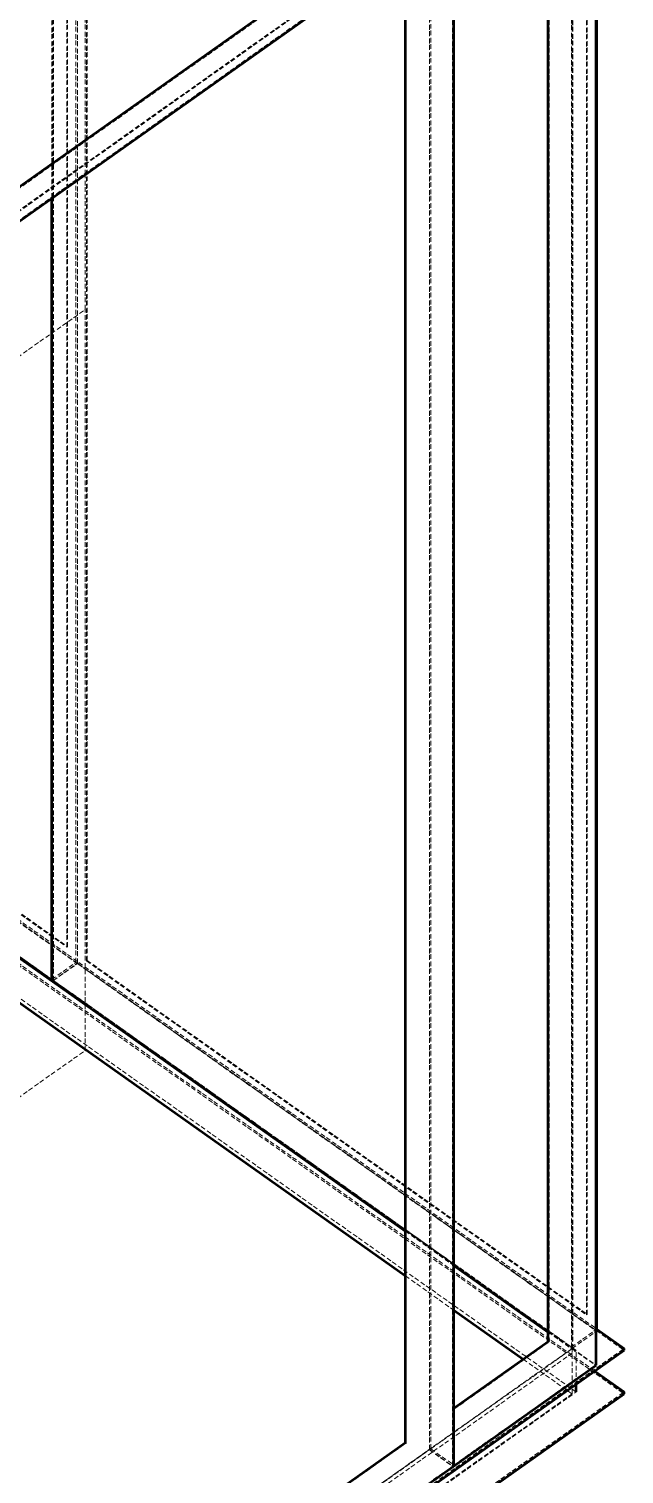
# Model space of a CAD drawing. Header units: millimetres. Extents: x 909 to 14018, y 345 to 10097.
# Drawn here: x 4110 to 4596, y 2032 to 3211 of the extents above; entities that cross this region are included whole.
import ezdxf

# ---------------------------------------------------------------- set-up
doc = ezdxf.new("R2010")
doc.units = ezdxf.units.MM
doc.linetypes.add('Hidden', pattern=[15, 5, -3, 5, -2])
for name, color, linetype, lineweight in [('Default', 7, 'Continuous', 50), ('Edges', 7, 'Hidden', 15), ('HiddenEdges', 2, 'Hidden', 15), ('HiddenSilhouettes', 2, 'Hidden', 15), ('HiddenWires', 7, 'Hidden', 15), ('Silhouettes', 7, 'Continuous', 50), ('Wires', 7, 'Hidden', 15)]:
    doc.layers.add(name, color=color, linetype=linetype, lineweight=lineweight)

# ---------------------------------------------------------------- blocks, each defined once
blk = doc.blocks.new('Isometric')
at = {"layer": 'Edges'}
for points in [[(1327.1, -383.7), (2133.2, 186.3)], [(2134, -1283.5), (2236.7, -1356.1)], [(2134, -1284.3), (2236.7, -1356.9)], [(495, -2665.3), (2319.3, -1375.3)], [(2262.7, -1375.7), (2287.9, -1393.5)], [(2134, -1502.3), (2287.9, -1393.5)], [(495, -2712.7), (2319.3, -1422.7)], [(495, -2675.7), (2267, -1422.7)], [(2081.2, -1477.7), (2082, -1478.3)], [(1327.9, -2011.5), (2082, -1478.3)], [(2107.2, -1485.7), (2132.4, -1503.5)], [(1327.9, -2072.3), (2132.4, -1503.5)]]:
    blk.add_lwpolyline(points, dxfattribs=at)
for points in [[(2287.9, -1393.5, 0), (2287.9, 294.8, 0)], [(2262.7, -1375.7, 0), (2262.7, 277, 0)], [(2237.6, -1368.3, 0), (2237.6, 259.2, 0)], [(2132.4, -1503.5, 0), (2132.4, 184.8, 0)], [(2133.2, -1503.7, 0), (2133.2, 186.3, 0)], [(2107.2, -1485.7, 0), (2107.2, 167, 0)], [(2082, -1478.3, 0), (2082, 149.2, 0)], [(1697.1, -975.3, 0), (1697.1, -123, 0)], [(1697.9, -975.1, 0), (1697.9, -122.4, 0)], [(1652.9, -943.2, 0), (1696.2, -973.9, 0)], [(1697.1, -976.2, 0), (1697.1, -933.2, 0)], [(1652.9, -944.1, 0), (2081.2, -1246.9, 0)], [(1697.9, -975.1, 0), (2081.2, -1246.1, 0)], [(2236.7, -1367.7, 0), (2237.6, -1368.3, 0)], [(2134, -1441.5, 0), (2237.6, -1368.3, 0)], [(2134, -1466.7, 0), (2262.7, -1375.7, 0)], [(1327.9, -2036.7, 0), (2107.2, -1485.7, 0)]]:
    blk.add_polyline3d(points, dxfattribs=at)
at = {"layer": 'HiddenEdges'}
for points in [[(-466.7, 592.6), (2319.3, -1377.4)], [(-466.7, 545.2), (2319.3, -1424.8)], [(1144.1, -546.7), (1722.2, -955.5)], [(1118.1, -565.6), (1697.9, -975.6)], [(1697.9, -975.1), (1723.9, -956.7)], [(1723.9, -956.3), (2289.6, -1356.3)], [(1733.7, -953.8), (1734.5, -953.2)], [(1697.9, -975.6), (2263.6, -1375.6)], [(2108.9, -1484.5), (2134, -1466.7)], [(1301.1, -2055.3), (2107.2, -1485.3)]]:
    blk.add_lwpolyline(points, dxfattribs=at)
for points in [[(1713.3, -938.2, 0), (1713.3, 730.6, 0)], [(1723.9, -956.3, 0), (1723.9, 733.7, 0)], [(1723.9, -956.7, 0), (1723.9, 731.6, 0)], [(1697.1, -123, 0), (1697.1, 713.8, 0)], [(1697.9, -122.4, 0), (1697.9, 713.2, 0)], [(1733.7, -953.8, 0), (1733.7, 715, 0)], [(-492.9, 574.1, 0), (2267, -1377.4, 0)], [(2279, -1338.2, 0), (2279, 330.6, 0)], [(2262.7, -1375.3, 0), (2262.7, 314.7, 0)], [(2107.2, -1485.3, 0), (2107.2, 204.7, 0)], [(2133.2, -1440.9, 0), (2133.2, 197.1, 0)], [(1327.1, -372.9, 0), (2081.2, 160.3, 0)], [(1144.1, -546.3, 0), (1723.9, -956.3, 0)], [(1153.9, -543.8, 0), (1712.5, -938.8, 0)], [(1723.9, -956.7, 0), (2287.9, -1355.5, 0)], [(1733.7, -953.8, 0), (2278.2, -1338.8, 0)], [(2081.2, -1246.1, 0), (2134, -1283.5, 0)], [(2081.2, -1246.9, 0), (2134, -1284.3, 0)], [(2236.7, -1356.1, 0), (2261.9, -1373.9, 0)], [(2236.7, -1356.9, 0), (2262.7, -1375.3, 0)], [(2262.7, -1376.2, 0), (2262.7, -1357.4, 0)], [(2262.7, -1375.3, 0), (2288.8, -1393.7, 0)], [(495, -2674.8, 0), (2262.7, -1424.8, 0)], [(2134, -1441.5, 0), (2134, -1441.5, 0)]]:
    blk.add_polyline3d(points, dxfattribs=at)
at = {"layer": 'HiddenSilhouettes'}
for points in [[(-466.7, 594.7), (2289.6, -1354.3)], [(-466.7, 547.3), (2287.3, -1400.1)], [(1154.7, -543.2), (1713.3, -938.2)], [(1712.5, -938.8), (1713.3, -938.2)], [(1696.2, -973.9), (1722.2, -955.5)], [(1734.5, -953.2), (2279, -1338.2)], [(2081.2, -1296.4), (2134, -1333.8)], [(2278.2, -1338.8), (2279, -1338.2)], [(2236.7, -1357.8), (2262.7, -1376.2)], [(2261.9, -1373.9), (2287.9, -1355.5)], [(495, -2625.3), (2262.7, -1375.3)], [(495, -2630.4), (2267, -1377.4)], [(2209.3, -1387), (2262.7, -1424.8)], [(2133.2, -1440.9), (2134, -1440.3)], [(2107.2, -1485.3), (2132.4, -1503.1)], [(2108.9, -1484.5), (2134, -1502.3)]]:
    blk.add_lwpolyline(points, dxfattribs=at)
for points in [[(1712.5, -938.8, 0), (1712.5, 730, 0)], [(1722.2, -955.5, 0), (1722.2, 732.8, 0)], [(1696.2, -123.6, 0), (1696.2, 713.4, 0)], [(1734.5, -953.2, 0), (1734.5, 715.6, 0)], [(-492.9, 528.8, 0), (2267, -1422.7, 0)], [(2278.2, -1338.8, 0), (2278.2, 330, 0)], [(1459, -254.5, 0), (2262.7, 313.8, 0)], [(2261.9, -1373.9, 0), (2261.9, 314.4, 0)], [(2263.6, -1375.6, 0), (2263.6, 314.1, 0)], [(1302.8, -366.2, 0), (2107.2, 202.6, 0)], [(2108.9, -1484.5, 0), (2108.9, 203.8, 0)], [(1327.9, -373.5, 0), (2082, 159.7, 0)], [(1697.9, -975.6, 0), (1697.9, -933.2, 0)], [(1697.1, -975.3, 0), (1723.9, -956.3, 0)], [(1697.1, -976.2, 0), (1697.9, -975.6, 0)], [(2081.2, -1247.8, 0), (2134, -1285.2, 0)], [(2262.7, -1375.3, 0), (2288.8, -1356.9, 0)], [(2262.7, -1424.8, 0), (2262.7, -1375.3, 0)], [(2262.7, -1376.2, 0), (2263.6, -1375.6, 0)], [(2267, -1414.4, 0), (2267, -1377.4, 0)], [(2133.2, -1440.9, 0), (2134, -1441.5, 0)], [(2134, -1441.5, 0), (2134, -1441.5, 0)]]:
    blk.add_polyline3d(points, dxfattribs=at)
at = {"layer": 'HiddenWires'}
blk.add_polyline3d([(1732.4, -98, 0), (1732.4, 561, 0)], dxfattribs=at)
at = {"layer": 'Silhouettes'}
for points in [[(1652.9, -944.9), (1697.1, -976.2)], [(1697.1, -975.3), (1739.5, -1005.3)], [(1697.1, -976.2), (2081.2, -1247.8)], [(2134, -1333.8), (2209.3, -1387)], [(2289.6, -1354.3), (2319.3, -1375.3)], [(495, -2667.4), (2319.3, -1377.4)], [(2133.2, -1503.7), (2288.8, -1393.7)], [(2287.3, -1400.1), (2319.3, -1422.7)], [(495, -2714.8), (2319.3, -1424.8)], [(1327.9, -2010.3), (2081.2, -1477.7)], [(1327.1, -2073.7), (2133.2, -1503.7)], [(2132.4, -1503.1), (2133.2, -1503.7)]]:
    blk.add_lwpolyline(points, dxfattribs=at)
for points in [[(2289.6, -1356.3, 0), (2289.6, 333.7, 0)], [(2288.8, -1393.7, 0), (2288.8, 296.3, 0)], [(2236.7, -1367.7, 0), (2236.7, 258.6, 0)], [(1301.1, -365.3, 0), (2107.2, 204.7, 0)], [(1327.9, -384, 0), (2132.4, 184.8, 0)], [(2134, -1502.3, 0), (2134, 186, 0)], [(2081.2, -1477.7, 0), (2081.2, 148.6, 0)], [(1696.2, -973.9, 0), (1696.2, -123.6, 0)], [(1652.9, -993.6, 0), (2081.2, -1296.4, 0)], [(2134, -1285.2, 0), (2236.7, -1357.8, 0)], [(2134, -1440.3, 0), (2236.7, -1367.7, 0)], [(2288.8, -1356.9, 0), (2289.6, -1356.3, 0)], [(2319.3, -1377.4, 0), (2319.3, -1375.3, 0)], [(2267, -1422.7, 0), (2267, -1414.4, 0)], [(2319.3, -1424.8, 0), (2319.3, -1422.7, 0)]]:
    blk.add_polyline3d(points, dxfattribs=at)
at = {"layer": 'Wires'}
for points in [[(1327.9, -531.1), (1732.4, -245.1)], [(1327.9, -1337.2), (1732.4, -1051.2)]]:
    blk.add_lwpolyline(points, dxfattribs=at)
for points in [[(1732.4, -245.1, 0), (1732.4, -98, 0)], [(1732.4, -1051.2, 0), (1732.4, -245.1, 0)]]:
    blk.add_polyline3d(points, dxfattribs=at)

msp = doc.modelspace()

# ---------------------------------------------------------------- block references
at = {"layer": 'Default', "xscale": 0.75, "yscale": 0.75, "zscale": 0.75}
msp.add_blockref('Isometric', (2856.5, 3166), dxfattribs=at)

doc.saveas('drawing.dxf')
